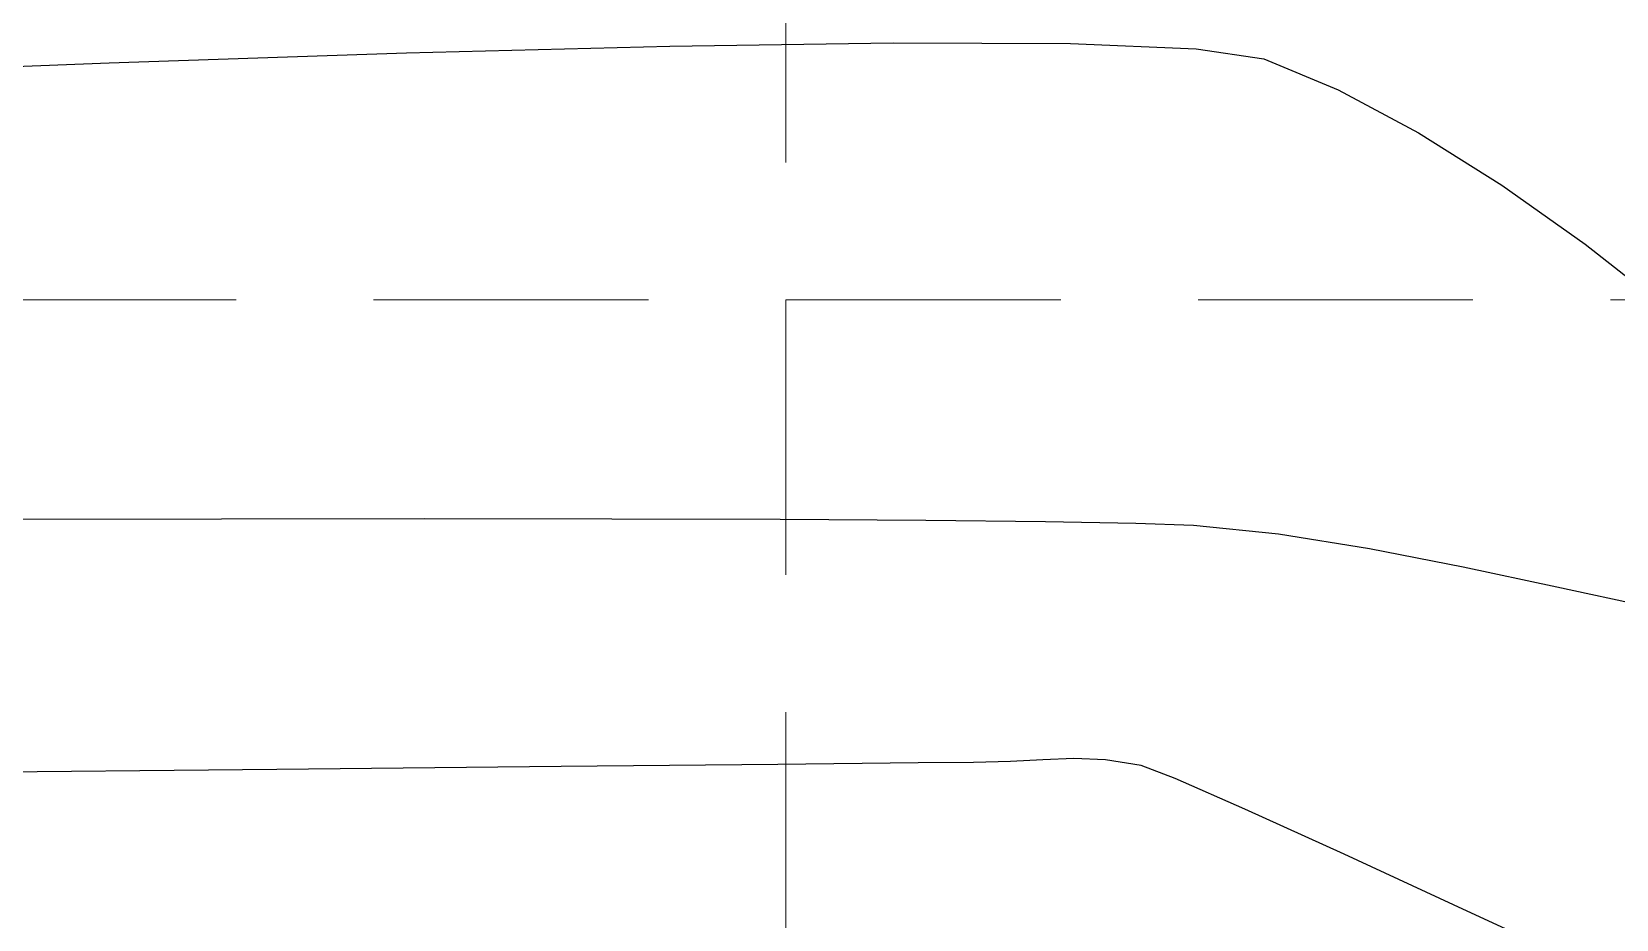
# Model space of a CAD drawing. Header units: inches. Extents: x 2547543 to 2548696, y 7125653 to 7126375.
# Drawn here: x 2548576.61 to 2548599.67, y 7125825.36 to 7125838.28 of the extents above; entities that cross this region are included whole.
import ezdxf

# ---------------------------------------------------------------- set-up
doc = ezdxf.new("R2010")
doc.units = ezdxf.units.IN
doc.header["$MEASUREMENT"] = 0
doc.linetypes.add('HIDDEN', pattern=[0.375, 0.25, -0.125])
doc.layers.add('CONT-MNR', color=14, linetype='Continuous')
doc.layers.add('GRID', color=254, linetype='HIDDEN')

msp = doc.modelspace()

# ---------------------------------------------------------------- linework, layer by layer
at = {"layer": 'CONT-MNR', "color": 35, "extrusion": (0.02585442896820554, -0.9996657183792631, 0), "elevation": -7057563.803531656}
msp.add_lwpolyline([(2731964.590155403, 552.0000000000009), (2731968.422505537, 552.0000000000009)], dxfattribs=at)
at = {"layer": 'CONT-MNR', "color": 35, "extrusion": (0.01458365461974379, -0.9998936528541084, 0), "elevation": -7087912.564205438}
msp.add_lwpolyline([(2652235.620126219, 552), (2652238.870694598, 552)], dxfattribs=at)
at = {"layer": 'CONT-MNR', "color": 35}
for points, elevation in [([(2548589.143849161, 7125838.120593172), (2548591.726244553, 7125838.109941729)], 552), ([(2548579.369100665, 7125831.186730891), (2548576.229761503, 7125831.180576539)], 552), ([(2548582.326677072, 7125831.188929632), (2548579.369100665, 7125831.186730891)], 552), ([(2548587.501046237, 7125831.179566449), (2548585.053616879, 7125831.186699305)], 552), ([(2548589.6200913, 7125831.167057606), (2548587.501046237, 7125831.179566449)], 552), ([(2548591.36187822, 7125831.148699315), (2548589.6200913, 7125831.167057606)], 552), ([(2548593.518182245, 7125831.092540557), (2548592.677533151, 7125831.12401812)], 552), ([(2548598.801626234, 7125830.193999307), (2548597.442197914, 7125830.485576601)], 552), ([(2548600.106992675, 7125829.91222087), (2548598.801626234, 7125830.193999307)], 552), ([(2548590.313511928, 7125827.641772603), (2548589.510487273, 7125827.635211279)], 553), ([(2548590.852674817, 7125827.655189306), (2548590.313511928, 7125827.641772603)], 553), ([(2548591.325767716, 7125827.683306862), (2548590.852674817, 7125827.655189306)], 553), ([(2548592.236949039, 7125827.680644071), (2548591.773591999, 7125827.700375156)], 553), ([(2548592.756640208, 7125827.598363488), (2548592.236949039, 7125827.680644071)], 553), ([(2548580.175604787, 7125827.541472983), (2548575.187365196, 7125827.490489302)], 553), ([(2548584.311936479, 7125827.58357731), (2548580.175604787, 7125827.541472983)], 553), ([(2548593.247654704, 7125827.410605728), (2548592.756640208, 7125827.598363488)], 553)]:
    msp.add_lwpolyline(points, dxfattribs=dict(at, elevation=elevation))
at = {"layer": 'CONT-MNR', "color": 35, "extrusion": (-0.04105046984318726, -0.9991570742008755, 0), "elevation": -7224452.444959279}
msp.add_lwpolyline([(2253924.45008747, 552.0000000000009), (2253926.279216445, 552.0000000000009)], dxfattribs=at)
at = {"layer": 'CONT-MNR', "color": 35, "extrusion": (-0.1464074313025857, -0.9892243749824298, 0), "elevation": -7422185.711906418}
msp.add_lwpolyline([(1477855.222812017, 552.0000000000009), (1477856.219348301, 552.0000000000009)], dxfattribs=at)
at = {"layer": 'CONT-MNR', "color": 35, "extrusion": (0.03870949013041319, -0.999250506816906, 0), "elevation": -7021842.918063735}
msp.add_lwpolyline([(2822500.409754487, 552), (2822505.145122568, 552)], dxfattribs=at)
at = {"layer": 'CONT-MNR', "color": 35, "extrusion": (0.03336520857767662, -0.9994432264298799, 0), "elevation": -7036836.523761287}
msp.add_lwpolyline([(2784913.822376621, 552), (2784918.149720442, 552)], dxfattribs=at)
at = {"layer": 'CONT-MNR', "color": 35, "extrusion": (-0.3853081273938351, -0.9227879750865072, 0), "elevation": -7557631.705894191}
msp.add_lwpolyline([(-393830.858563805, 552.0000000000009), (-393829.6872006562, 552.0000000000009)], dxfattribs=at)
at = {"layer": 'CONT-MNR', "color": 35, "extrusion": (-0.4730928325223065, -0.8810125832336455, 0), "elevation": -7483674.769699518}
msp.add_lwpolyline([(-1125837.806178413, 552.0000000000009), (-1125836.480443342, 552.0000000000009)], dxfattribs=at)
at = {"layer": 'CONT-MNR', "color": 35, "extrusion": (-0.5328989689886279, -0.8461788752095253, 0), "elevation": -7387877.178150677}
msp.add_lwpolyline([(-1640782.325567424, 552), (-1640780.89300423, 552)], dxfattribs=at)
at = {"layer": 'CONT-MNR', "color": 35, "extrusion": (-0.5781845271752998, -0.8159060316820038, 0), "elevation": -7287572.541553822}
msp.add_lwpolyline([(-2040631.664430932, 552), (-2040630.177046257, 552)], dxfattribs=at)
at = {"layer": 'CONT-MNR', "color": 35, "extrusion": (-0.6161560959593174, -0.787624063505028, 0), "elevation": -7182814.207928944}
msp.add_lwpolyline([(-2383288.719869074, 552), (-2383287.231756178, 552)], dxfattribs=at)
at = {"layer": 'CONT-MNR', "color": 35, "extrusion": (-0.000817886344726878, -0.9999996655309077, 0), "elevation": -7127913.256242747}
msp.add_lwpolyline([(2542756.08117152, 552.0000000000009), (2542753.3542308, 552.0000000000009)], dxfattribs=at)
at = {"layer": 'CONT-MNR', "color": 35, "extrusion": (-0.01875632677785071, -0.9998240846297926, 0), "elevation": -7172379.817881351}
msp.add_lwpolyline([(2414489.923782913, 552), (2414488.607896497, 552)], dxfattribs=at)
at = {"layer": 'CONT-MNR', "color": 35, "extrusion": (-0.1007758401877527, -0.9949091566743431, 0), "elevation": -7346391.255975218}
msp.add_lwpolyline([(1817508.65323967, 552), (1817507.412493608, 552)], dxfattribs=at)
at = {"layer": 'CONT-MNR', "color": 35, "extrusion": (-0.1589887876713767, -0.987280388438252, 0), "elevation": -7440391.155525405}
msp.add_lwpolyline([(1383251.731672947, 552), (1383250.390655823, 552)], dxfattribs=at)
at = {"layer": 'CONT-MNR', "color": 35, "extrusion": (-0.193071855407427, -0.981184620063693, 0), "elevation": -7483817.714480532}
msp.add_lwpolyline([(1124847.29984918, 552), (1124845.908035534, 552)], dxfattribs=at)
at = {"layer": 'CONT-MNR', "color": 35, "extrusion": (0.01006052507925114, -0.9999493916369617, 0), "elevation": -7099826.86072119}
msp.add_lwpolyline([(2620148.054357625, 553), (2620144.899371387, 553)], dxfattribs=at)
at = {"layer": 'CONT-MNR', "color": 35, "extrusion": (0.00973331343038227, -0.9999526301828832, 0), "elevation": -7100683.865548436}
msp.add_lwpolyline([(2617826.698092646, 553), (2617824.654271606, 553)], dxfattribs=at)
at = {"layer": 'CONT-MNR', "color": 35, "extrusion": (0.03808616839511382, -0.9992744586833885, 0), "elevation": -7023591.522504053}
msp.add_lwpolyline([(2818138.138712137, 553), (2818137.690562704, 553)], dxfattribs=at)
at = {"layer": 'CONT-MNR', "color": 35, "extrusion": (-0.4028512285757911, -0.9152654738571623, 0), "elevation": -7548727.722550072}
msp.add_lwpolyline([(-538007.8136236342, 553), (-538008.9204977187, 553)], dxfattribs=at)
at = {"layer": 'CONT-MNR', "color": 35, "extrusion": (-0.4144489515823032, -0.9100725611358303, 0), "elevation": -7541281.815347103}
msp.add_lwpolyline([(-633884.2187738242, 553.0000000000005), (-633885.808510663, 553.0000000000005)], dxfattribs=at)
at = {"layer": 'CONT-MNR', "color": 35, "extrusion": (-0.4188561040891899, -0.9080526218602234, 0), "elevation": -7538120.128882203}
msp.add_lwpolyline([(-670434.857054098, 553.0000000000009), (-670436.8306084774, 553.0000000000009)], dxfattribs=at)
at = {"layer": 'CONT-MNR', "color": 35, "extrusion": (-0.4203395601591882, -0.9073668795835453, 0), "elevation": -7537014.381525661}
msp.add_lwpolyline([(-682751.128951476, 553.0000000000005), (-682753.3871666812, 553.0000000000005)], dxfattribs=at)
at = {"layer": 'GRID', "color": 252, "linetype": 'HIDDEN', "lineweight": 0, "ltscale": 16}
for p, q in [((2548587.583313587, 7126356.376313465), (2548587.583313587, 7125726.296813901)), ((2547561.583313602, 7125834.376313472), (2548677.583313586, 7125834.376313472))]:
    msp.add_line(p, q, dxfattribs=at)

doc.saveas('drawing.dxf')
